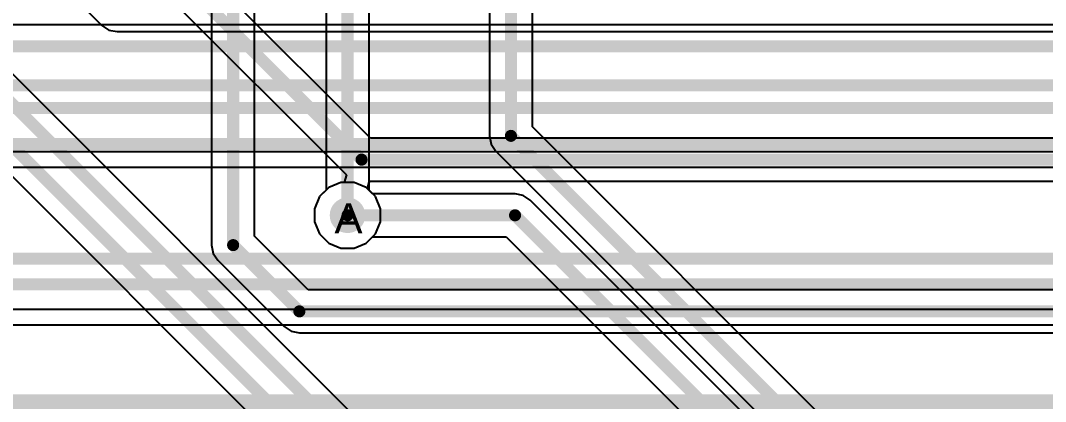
# Model space of a CAD drawing. Header units: inches. Extents: x 0 to 208, y 0 to 213.
# Drawn here: x 2.865 to 3.545, y 2.243 to 2.496 of the extents above; entities that cross this region are included whole.
import ezdxf

# ---------------------------------------------------------------- set-up
doc = ezdxf.new("R2010")
doc.units = ezdxf.units.IN
doc.header["$MEASUREMENT"] = 0
for name, color, linetype in [('Bottom Layer', 5, 'Continuous'), ('Drill Drawing', 1, 'Continuous'), ('L2_GND1', 16, 'Continuous'), ('L3_SIG1', 76, 'Continuous'), ('L4_PWR', 90, 'Continuous'), ('L5_GND2', 156, 'Continuous'), ('L6_SIG2', 130, 'Continuous'), ('L7_GND3', 216, 'Continuous'), ('Top Layer', 1, 'Continuous'), ('Via Holes', 16, 'Continuous')]:
    doc.layers.add(name, color=color, linetype=linetype)
doc.styles.add('Arial', font='', dxfattribs={"height": 0.2})
doc.styles.get('Arial').set_extended_font_data('Arial')

msp = doc.modelspace()

# ---------------------------------------------------------------- hatches: boundary and pattern name
at = {"layer": 'Bottom Layer'}
h = msp.add_hatch(color=5, dxfattribs=at)
edge = h.paths.add_edge_path()
edge.add_arc((3.08194, 2.36681), 0.01181, 0, 360)
at = {"layer": 'L2_GND1'}
h = msp.add_hatch(color=16, dxfattribs=at)
edge = h.paths.add_edge_path()
edge.add_arc((3.08194, 2.36681), 0.01181, 0, 360)
at = {"layer": 'L3_SIG1'}
h = msp.add_hatch(color=76, dxfattribs=at)
edge = h.paths.add_edge_path()
edge.add_arc((3.08194, 2.36681), 0.01181, 0, 360)
at = {"layer": 'L4_PWR'}
h = msp.add_hatch(color=90, dxfattribs=at)
edge = h.paths.add_edge_path()
edge.add_arc((3.08194, 2.36681), 0.01181, 0, 360)
at = {"layer": 'L5_GND2'}
h = msp.add_hatch(color=156, dxfattribs=at)
edge = h.paths.add_edge_path()
edge.add_arc((3.08194, 2.36681), 0.01181, 0, 360)
at = {"layer": 'L6_SIG2'}
h = msp.add_hatch(color=130, dxfattribs=at)
edge = h.paths.add_edge_path()
edge.add_arc((3.08194, 2.36681), 0.01181, 0, 360)
at = {"layer": 'L7_GND3'}
h = msp.add_hatch(color=216, dxfattribs=at)
edge = h.paths.add_edge_path()
edge.add_arc((3.08194, 2.36681), 0.01181, 0, 360)
at = {"layer": 'Top Layer'}
h = msp.add_hatch(color=1, dxfattribs=at)
edge = h.paths.add_edge_path()
edge.add_arc((3.08194, 2.36681), 0.01181, 0, 360)
at = {"layer": 'Via Holes'}
h = msp.add_hatch(color=7, dxfattribs=at)
edge = h.paths.add_edge_path()
edge.add_arc((3.08194, 2.36681), 0.00591, 0, 360)

# ---------------------------------------------------------------- linework, layer by layer
at = {"layer": 'Bottom Layer'}
msp.add_line((3.7686, 2.49327), (2.47491, 2.49327), dxfattribs=at)
for points in [[(2.469, 2.479, 0.008, 0.008, 0), (3.78518, 2.479, 0.008, 0.008, 0)], [(2.45046, 2.453, 0.008, 0.008, 0), (4.04479, 2.453, 0.008, 0.008, 0)], [(2.42092, 2.438, 0.008, 0.008, 0), (4.051, 2.438, 0.008, 0.008, 0)], [(2.698, 2.41419, 0.008, 0.008, 0), (4.03581, 2.41419, 0.008, 0.008, 0)], [(1.093, 2.338, 0.008, 0.008, 0), (3.682, 2.338, 0.008, 0.008, 0)], [(2.29833, 2.321, 0.008, 0.008, 0), (5.17497, 2.321, 0.008, 0.008, 0)], [(0.53894, 2.22287, 0.05, 0.05, 0), (5.03359, 2.22287, 0.05, 0.05, 0)]]:
    msp.add_lwpolyline(points, format="xyseb", dxfattribs=at)
at = {"layer": 'L2_GND1'}
for p, q in [((3.06959, 2.3853), (3.06345, 2.37917)), ((3.07761, 2.38862), (3.06959, 2.3853)), ((3.08628, 2.38862), (3.07761, 2.38862)), ((3.0943, 2.3853), (3.08628, 2.38862)), ((3.10043, 2.37917), (3.0943, 2.3853)), ((3.06345, 2.37917), (3.06013, 2.37115)), ((3.10375, 2.37115), (3.10043, 2.37917)), ((3.06013, 2.37115), (3.06013, 2.36247)), ((3.10375, 2.36247), (3.10375, 2.37115)), ((3.06013, 2.36247), (3.06345, 2.35446)), ((3.10043, 2.35446), (3.10375, 2.36247)), ((3.06345, 2.35446), (3.06959, 2.34832)), ((3.06959, 2.34832), (3.07761, 2.345)), ((3.08628, 2.345), (3.0943, 2.34832)), ((3.0943, 2.34832), (3.10043, 2.35446)), ((3.07761, 2.345), (3.08628, 2.345))]:
    msp.add_line(p, q, dxfattribs=at)
at = {"layer": 'L3_SIG1'}
for p, q in [((3.06959, 2.3853), (3.06345, 2.37917)), ((3.07761, 2.38862), (3.06959, 2.3853)), ((3.08628, 2.38862), (3.07761, 2.38862)), ((3.0943, 2.3853), (3.08628, 2.38862)), ((3.10043, 2.37917), (3.0943, 2.3853)), ((3.06345, 2.37917), (3.06013, 2.37115)), ((3.10375, 2.37115), (3.10043, 2.37917)), ((3.06013, 2.37115), (3.06013, 2.36247)), ((3.10375, 2.36247), (3.10375, 2.37115)), ((3.06013, 2.36247), (3.06345, 2.35446)), ((3.10043, 2.35446), (3.10375, 2.36247)), ((3.06345, 2.35446), (3.06959, 2.34832)), ((3.06959, 2.34832), (3.07761, 2.345)), ((3.08628, 2.345), (3.0943, 2.34832)), ((3.0943, 2.34832), (3.10043, 2.35446)), ((3.07761, 2.345), (3.08628, 2.345))]:
    msp.add_line(p, q, dxfattribs=at)
at = {"layer": 'L4_PWR'}
for p, q in [((4.35356, 2.409), (2.72443, 2.409)), ((2.72443, 2.3988), (3.70489, 2.3988)), ((3.06959, 2.3853), (3.06345, 2.37917)), ((3.07761, 2.38862), (3.06959, 2.3853)), ((3.08628, 2.38862), (3.07761, 2.38862)), ((3.0943, 2.3853), (3.08628, 2.38862)), ((3.10043, 2.37917), (3.0943, 2.3853)), ((3.06345, 2.37917), (3.06013, 2.37115)), ((3.10375, 2.37115), (3.10043, 2.37917)), ((3.06013, 2.37115), (3.06013, 2.36247)), ((3.10375, 2.36247), (3.10375, 2.37115)), ((3.06013, 2.36247), (3.06345, 2.35446)), ((3.10043, 2.35446), (3.10375, 2.36247)), ((3.06345, 2.35446), (3.06959, 2.34832)), ((3.06959, 2.34832), (3.07761, 2.345)), ((3.08628, 2.345), (3.0943, 2.34832)), ((3.0943, 2.34832), (3.10043, 2.35446)), ((3.07761, 2.345), (3.08628, 2.345)), ((3.76826, 2.3042), (2.27671, 2.3042)), ((2.27771, 2.294), (3.76726, 2.294))]:
    msp.add_line(p, q, dxfattribs=at)
at = {"layer": 'L5_GND2'}
for p, q in [((2.89762, 2.51419), (2.91891, 2.49291)), ((2.91891, 2.49291), (2.91891, 2.49291)), ((2.91891, 2.49291), (2.92354, 2.48981)), ((2.92354, 2.48981), (2.929, 2.48873)), ((2.929, 2.48873), (3.7611, 2.48873)), ((3.06959, 2.3853), (3.06345, 2.37917)), ((3.07761, 2.38862), (3.06959, 2.3853)), ((3.08628, 2.38862), (3.07761, 2.38862)), ((3.0943, 2.3853), (3.08628, 2.38862)), ((3.10043, 2.37917), (3.0943, 2.3853)), ((3.06345, 2.37917), (3.06013, 2.37115)), ((3.10375, 2.37115), (3.10043, 2.37917)), ((3.06013, 2.37115), (3.06013, 2.36247)), ((3.10375, 2.36247), (3.10375, 2.37115)), ((3.06013, 2.36247), (3.06345, 2.35446)), ((3.10043, 2.35446), (3.10375, 2.36247)), ((3.06345, 2.35446), (3.06959, 2.34832)), ((3.06959, 2.34832), (3.07761, 2.345)), ((3.08628, 2.345), (3.0943, 2.34832)), ((3.0943, 2.34832), (3.10043, 2.35446)), ((3.07761, 2.345), (3.08628, 2.345))]:
    msp.add_line(p, q, dxfattribs=at)
at = {"layer": 'L6_SIG2'}
for p, q in [((3.06767, 3.05567), (3.06767, 2.38338)), ((2.99173, 2.82058), (2.99173, 2.347)), ((3.02027, 2.35291), (3.02027, 2.61633)), ((3.09622, 2.38338), (3.09622, 2.52578)), ((3.06767, 2.38338), (3.06345, 2.37917)), ((3.10043, 2.37917), (3.09622, 2.38338)), ((3.06345, 2.37917), (3.06013, 2.37115)), ((3.10375, 2.37115), (3.10043, 2.37917)), ((3.06013, 2.37115), (3.06013, 2.36247)), ((3.10375, 2.36247), (3.10375, 2.37115)), ((3.06013, 2.36247), (3.06345, 2.35446)), ((3.10043, 2.35446), (3.10375, 2.36247)), ((3.05591, 2.31727), (3.02027, 2.35291)), ((3.06345, 2.35446), (3.06959, 2.34832)), ((3.06959, 2.34832), (3.07761, 2.345)), ((3.08628, 2.345), (3.0943, 2.34832)), ((3.0943, 2.34832), (3.10043, 2.35446)), ((2.99173, 2.347), (2.99173, 2.347)), ((2.99173, 2.347), (2.99281, 2.34154)), ((2.99281, 2.34154), (2.99591, 2.33691)), ((3.07761, 2.345), (3.08628, 2.345)), ((2.99591, 2.33691), (3.03991, 2.29291)), ((3.75909, 2.31727), (3.05591, 2.31727)), ((3.03991, 2.29291), (3.04454, 2.28981)), ((3.04454, 2.28981), (3.05, 2.28873)), ((3.05, 2.28873), (3.05, 2.28873)), ((3.05, 2.28873), (3.76308, 2.28873))]:
    msp.add_line(p, q, dxfattribs=at)
for points in [[(3.08194, 2.36681, 0.008, 0.008, 0), (3.08194, 3.07224, 0.008, 0.008, 0)], [(3.006, 2.347, 0.008, 0.008, 0), (3.006, 2.927, 0.008, 0.008, 0)], [(3.006, 2.347, 0.008, 0.008, 0), (3.05, 2.303, 0.008, 0.008, 0)], [(3.05, 2.303, 0.008, 0.008, 0), (3.765, 2.303, 0.008, 0.008, 0)]]:
    msp.add_lwpolyline(points, format="xyseb", dxfattribs=at)
for points in [[(3.07994, 2.36681, 0.004, 0.004, 1), (3.08394, 2.36681, 0.004, 0.004, 1)], [(3.004, 2.347, 0.004, 0.004, 1), (3.008, 2.347, 0.004, 0.004, 1)], [(3.004, 2.347, 0.004, 0.004, 1), (3.008, 2.347, 0.004, 0.004, 1)], [(3.048, 2.303, 0.004, 0.004, 1), (3.052, 2.303, 0.004, 0.004, 1)], [(3.048, 2.303, 0.004, 0.004, 1), (3.052, 2.303, 0.004, 0.004, 1)]]:
    msp.add_lwpolyline(points, format="xyseb", close=True, dxfattribs=at)
at = {"layer": 'L7_GND3'}
for p, q in [((3.09719, 2.418), (2.94689, 2.5683)), ((2.91072, 2.5641), (3.08118, 2.39363)), ((4.34099, 2.418), (3.09719, 2.418)), ((3.0812, 2.39362), (3.07968, 2.38862)), ((3.08118, 2.39363), (3.08118, 2.39363)), ((3.08118, 2.39363), (3.0812, 2.39362)), ((3.09611, 2.38846), (3.09668, 2.38945)), ((3.09668, 2.38945), (3.69981, 2.38945)), ((3.06959, 2.3853), (3.06345, 2.37917)), ((3.07761, 2.38862), (3.06959, 2.3853)), ((3.07968, 2.38862), (3.07761, 2.38862)), ((3.09515, 2.38445), (3.09611, 2.38846)), ((3.10043, 2.37917), (3.09515, 2.38445)), ((3.06345, 2.37917), (3.06013, 2.37115)), ((3.10375, 2.37115), (3.10043, 2.37917)), ((3.06013, 2.37115), (3.06013, 2.36247)), ((3.10375, 2.36247), (3.10375, 2.37115)), ((3.06013, 2.36247), (3.06345, 2.35446)), ((3.10043, 2.35446), (3.10375, 2.36247)), ((3.06345, 2.35446), (3.06959, 2.34832)), ((3.06959, 2.34832), (3.07761, 2.345)), ((3.08628, 2.345), (3.0943, 2.34832)), ((3.0943, 2.34832), (3.10043, 2.35446)), ((3.07761, 2.345), (3.08628, 2.345))]:
    msp.add_line(p, q, dxfattribs=at)
for points in [[(2.92081, 2.57419, 0.008, 0.008, 0), (3.09127, 2.40373, 0.008, 0.008, 0)], [(3.09127, 2.40373, 0.008, 0.008, 0), (4.74419, 2.40373, 0.008, 0.008, 0)]]:
    msp.add_lwpolyline(points, format="xyseb", dxfattribs=at)
msp.add_lwpolyline([(3.08927, 2.40373, 0.004, 0.004, 1), (3.09327, 2.40373, 0.004, 0.004, 1)], format="xyseb", close=True, dxfattribs=at)
msp.add_lwpolyline([(3.08927, 2.40373, 0.004, 0.004, 1), (3.09327, 2.40373, 0.004, 0.004, 1)], format="xyseb", close=True, dxfattribs=at)
at = {"layer": 'Top Layer'}
for p, q in [((3.17618, 2.75434), (3.17618, 2.41955)), ((3.20472, 2.42546), (3.20472, 2.51098)), ((3.33124, 1.98895), (2.82941, 2.49078)), ((2.80525, 2.44673), (3.28719, 1.96479)), ((4.19905, 1.43113), (3.20472, 2.42546)), ((3.17618, 2.41955), (3.17618, 2.41955)), ((3.17618, 2.41955), (3.17726, 2.41409)), ((3.17726, 2.41409), (3.18036, 2.40946)), ((3.18036, 2.40946), (4.18086, 1.40895)), ((3.06959, 2.3853), (3.06345, 2.37917)), ((3.07761, 2.38862), (3.06959, 2.3853)), ((3.08628, 2.38862), (3.07761, 2.38862)), ((3.0943, 2.3853), (3.08628, 2.38862)), ((3.09851, 2.38108), (3.0943, 2.3853)), ((3.06345, 2.37917), (3.06013, 2.37115)), ((3.19319, 2.38108), (3.09851, 2.38108)), ((3.19865, 2.38), (3.19319, 2.38108)), ((3.19319, 2.38108), (3.19319, 2.38108)), ((3.20328, 2.3769), (3.19865, 2.38)), ((4.10292, 1.47726), (3.20328, 2.3769)), ((3.06013, 2.37115), (3.06013, 2.36247)), ((3.06013, 2.36247), (3.06345, 2.35446)), ((3.06345, 2.35446), (3.06959, 2.34832)), ((3.06959, 2.34832), (3.07761, 2.345)), ((3.08628, 2.345), (3.0943, 2.34832)), ((3.0943, 2.34832), (3.09851, 2.35254)), ((3.09851, 2.35254), (3.18728, 2.35254)), ((3.18728, 2.35254), (4.07856, 1.46126)), ((3.07761, 2.345), (3.08628, 2.345))]:
    msp.add_line(p, q, dxfattribs=at)
for points in [[(3.19045, 2.41955, 0.008, 0.008, 0), (3.19045, 2.84157, 0.008, 0.008, 0)], [(2.81932, 2.48068, 0.008, 0.008, 0), (3.32115, 1.97885, 0.008, 0.008, 0)], [(2.81116, 2.461, 0.008, 0.008, 0), (3.30146, 1.9707, 0.008, 0.008, 0)], [(3.19045, 2.41955, 0.008, 0.008, 0), (4.19514, 1.41486, 0.008, 0.008, 0)], [(3.08194, 2.36681, 0.008, 0.008, 0), (3.19319, 2.36681, 0.008, 0.008, 0)], [(3.19319, 2.36681, 0.008, 0.008, 0), (4.09283, 1.46717, 0.008, 0.008, 0)]]:
    msp.add_lwpolyline(points, format="xyseb", dxfattribs=at)
for points in [[(3.18845, 2.41955, 0.004, 0.004, 1), (3.19245, 2.41955, 0.004, 0.004, 1)], [(3.18845, 2.41955, 0.004, 0.004, 1), (3.19245, 2.41955, 0.004, 0.004, 1)], [(3.07994, 2.36681, 0.004, 0.004, 1), (3.08394, 2.36681, 0.004, 0.004, 1)], [(3.19119, 2.36681, 0.004, 0.004, 1), (3.19519, 2.36681, 0.004, 0.004, 1)], [(3.19119, 2.36681, 0.004, 0.004, 1), (3.19519, 2.36681, 0.004, 0.004, 1)]]:
    msp.add_lwpolyline(points, format="xyseb", close=True, dxfattribs=at)

# ---------------------------------------------------------------- texts
at = {"layer": 'Drill Drawing', "style": 'Arial'}
msp.add_text('A', height=0.02, dxfattribs=at).set_placement((3.07328, 2.35481))

doc.saveas('drawing.dxf')
